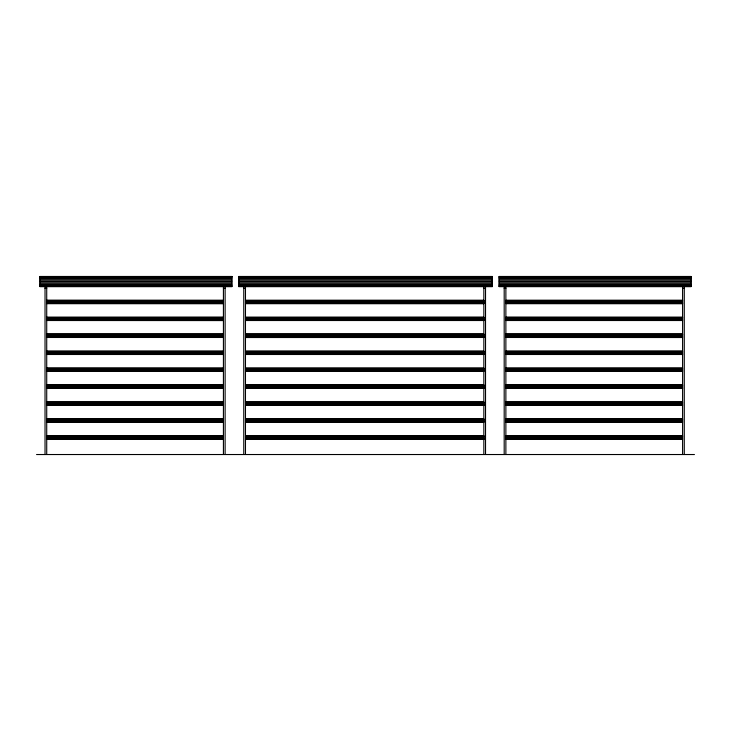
<?xml version="1.0" encoding="UTF-8"?>
<svg xmlns="http://www.w3.org/2000/svg" width="731" height="731" viewBox="0 0 731 731"><rect width="100%" height="100%" fill="white"/><g stroke="black" fill="none" stroke-linecap="round" stroke-linejoin="round"><path stroke-width="1.1" d="M39.94 276.638L231.901 276.638M238.681 276.638L492.319 276.638M499.099 276.638L691.06 276.638M39.94 277.15L231.901 277.15M238.681 277.15L492.319 277.15M499.099 277.15L691.06 277.15M39.94 277.963L231.901 277.963M238.681 277.963L492.319 277.963M499.099 277.963L691.06 277.963M39.94 279.014L231.901 279.014M238.681 279.014L492.319 279.014M499.099 279.014L691.06 279.014M39.94 280.238L231.901 280.238M238.681 280.238L492.319 280.238M499.099 280.238L691.06 280.238M39.94 281.554L231.901 281.554M238.681 281.554L492.319 281.554M499.099 281.554L691.06 281.554M39.94 282.87L231.901 282.87M238.681 282.87L492.319 282.87M499.099 282.87L691.06 282.87M39.94 284.103L231.901 284.103M238.681 284.103L492.319 284.103M499.099 284.103L691.06 284.103M39.94 285.154L231.901 285.154M238.681 285.154L492.319 285.154M499.099 285.154L691.06 285.154M39.94 285.958L231.901 285.958M238.681 285.958L492.319 285.958M499.099 285.958L691.06 285.958M39.94 286.47L231.901 286.47M238.681 286.47L492.319 286.47M499.099 286.47L691.06 286.47M45.03 288.361L46.72 288.361M223.421 288.361L225.121 288.361M243.77 288.361L245.47 288.361M483.84 288.361L485.53 288.361M504.189 288.361L505.879 288.361M682.58 288.361L684.28 288.361M46.72 300.231L223.421 300.286M245.47 300.286L483.84 300.286M505.879 300.286L682.58 300.286M46.72 300.459L223.421 300.459M245.47 300.459L483.84 300.459M505.879 300.459L682.58 300.459M46.72 300.724L223.421 300.724M245.47 300.724L483.84 300.724M505.879 300.724L682.58 300.724M46.72 301.081L223.421 301.081M245.47 301.081L483.84 301.081M505.879 301.081L682.58 301.081M46.72 301.483L223.421 301.483M245.47 301.483L483.84 301.483M505.879 301.483L682.58 301.483M46.72 301.921L223.421 301.921M245.47 301.921L483.84 301.921M505.879 301.921L682.58 301.921M46.72 302.36L223.421 302.36M245.47 302.36L483.84 302.36M505.879 302.36L682.58 302.36M46.72 302.771L223.421 302.771M245.47 302.771L483.84 302.771M505.879 302.771L682.58 302.771M46.72 303.127L223.421 303.127M245.47 303.127L483.84 303.127M505.879 303.127L682.58 303.127M46.72 303.392L223.421 303.392M245.47 303.392L483.84 303.392M505.879 303.392L682.58 303.392M46.72 317.245L223.421 317.19M245.47 317.245L483.84 317.19M505.879 317.19L682.58 317.245M46.72 317.409L223.421 317.409M245.47 317.409L483.84 317.409M505.879 317.409L682.58 317.409M46.72 317.683L223.421 317.683M245.47 317.683L483.84 317.683M505.879 317.683L682.58 317.683M46.72 318.031L223.421 318.031M245.47 318.031L483.84 318.031M505.879 318.031L682.58 318.031M46.72 318.442L223.421 318.442M245.47 318.442L483.84 318.442M505.879 318.442L682.58 318.442M46.72 318.88L223.421 318.88M245.47 318.88L483.84 318.88M505.879 318.88L682.58 318.88M46.72 319.319L223.421 319.319M245.47 319.319L483.84 319.319M505.879 319.319L682.58 319.319M46.72 319.73L223.421 319.73M245.47 319.73L483.84 319.73M505.879 319.73L682.58 319.73M46.72 320.077L223.421 320.077M245.47 320.077L483.84 320.077M505.879 320.077L682.58 320.077M46.72 320.352L223.421 320.352M245.47 320.352L483.84 320.352M505.879 320.352L682.58 320.352M46.72 320.516L223.421 320.58M245.47 320.516L483.84 320.516M505.879 320.516L682.58 320.516M46.72 334.14L223.421 334.14M245.47 334.14L483.84 334.14M505.879 334.14L682.58 334.14M46.72 334.204L223.421 334.204M245.47 334.204L483.84 334.204M505.879 334.204L682.58 334.204M46.72 334.369L223.421 334.369M245.47 334.369L483.84 334.369M505.879 334.369L682.58 334.369M46.72 334.643L223.421 334.643M245.47 334.643L483.84 334.643M505.879 334.643L682.58 334.643M46.72 334.99L223.421 334.99M245.47 334.99L483.84 334.99M505.879 334.99L682.58 334.99M46.72 335.401L223.421 335.401M245.47 335.401L483.84 335.401M505.879 335.401L682.58 335.401M46.72 335.84L223.421 335.84M245.47 335.84L483.84 335.84M505.879 335.84L682.58 335.84M46.72 336.278L223.421 336.278M245.47 336.278L483.84 336.278M505.879 336.278L682.58 336.278M46.72 336.689L223.421 336.689M245.47 336.689L483.84 336.689M505.879 336.689L682.58 336.689M46.72 337.037L223.421 337.037M245.47 337.037L483.84 337.037M505.879 337.037L682.58 337.037M46.72 337.311L223.421 337.311M245.47 337.311L483.84 337.311M505.879 337.311L682.58 337.311M46.72 337.475L223.421 337.475M245.47 337.53L483.84 337.475M505.879 337.475L682.58 337.53M46.72 351.154L223.421 351.154M245.47 351.154L483.84 351.154M505.879 351.154L682.58 351.099M46.72 351.328L223.421 351.328M245.47 351.328L483.84 351.328M505.879 351.328L682.58 351.328M46.72 351.593L223.421 351.593M245.47 351.593L483.84 351.593M505.879 351.593L682.58 351.593M46.72 351.949L223.421 351.949M245.47 351.949L483.84 351.949M505.879 351.949L682.58 351.949M46.72 352.351L223.421 352.351M245.47 352.351L483.84 352.351M505.879 352.351L682.58 352.351M46.72 352.79L223.421 352.79M245.47 352.79L483.84 352.79M505.879 352.79L682.58 352.79M46.72 353.228L223.421 353.228M245.47 353.228L483.84 353.228M505.879 353.228L682.58 353.228M46.72 353.64L223.421 353.64M245.47 353.64L483.84 353.64M505.879 353.64L682.58 353.64M46.72 353.996L223.421 353.996M245.47 353.996L483.84 353.996M505.879 353.996L682.58 353.996M46.72 354.261L223.421 354.261M245.47 354.261L483.84 354.261M505.879 354.261L682.58 354.261M46.72 354.434L223.421 354.434M245.47 354.434L483.84 354.434M505.879 354.434L682.58 354.434M46.72 354.489L223.421 354.489M245.47 354.489L483.84 354.489M505.879 354.489L682.58 354.489M46.72 368.058L223.421 368.113M245.47 368.113L483.84 368.113M505.879 368.113L682.58 368.058M46.72 368.278L223.421 368.278M245.47 368.278L483.84 368.278M505.879 368.278L682.58 368.278M46.72 368.552L223.421 368.552M245.47 368.552L483.84 368.552M505.879 368.552L682.58 368.552M46.72 368.899L223.421 368.899M245.47 368.899L483.84 368.899M505.879 368.899L682.58 368.899M46.72 369.31L223.421 369.31M245.47 369.31L483.84 369.31M505.879 369.31L682.58 369.31M46.72 369.749L223.421 369.749M245.47 369.749L483.84 369.749M505.879 369.749L682.58 369.749M46.72 370.188L223.421 370.188M245.47 370.188L483.84 370.188M505.879 370.188L682.58 370.188M46.72 370.599L223.421 370.599M245.47 370.599L483.84 370.599M505.879 370.599L682.58 370.599M46.72 370.946L223.421 370.946M245.47 370.946L483.84 370.946M505.879 370.946L682.58 370.946M46.72 371.22L223.421 371.22M245.47 371.22L483.84 371.22M505.879 371.22L682.58 371.22M46.72 371.385L223.421 371.385M245.47 371.385L483.84 371.385M505.879 371.449L682.58 371.385M46.72 385.237L223.421 385.237M245.47 385.237L483.84 385.237M505.879 385.237L682.58 385.237M46.72 385.511L223.421 385.511M245.47 385.511L483.84 385.511M505.879 385.511L682.58 385.511M46.72 385.858L223.421 385.858M245.47 385.858L483.84 385.858M505.879 385.858L682.58 385.858M46.72 386.27L223.421 386.27M245.47 386.27L483.84 386.27M505.879 386.27L682.58 386.27M46.72 386.708L223.421 386.708M245.47 386.708L483.84 386.708M505.879 386.708L682.58 386.708M46.72 387.147L223.421 387.147M245.47 387.147L483.84 387.147M505.879 387.147L682.58 387.147M46.72 387.558L223.421 387.558M245.47 387.558L483.84 387.558M505.879 387.558L682.58 387.558M46.72 387.905L223.421 387.905M245.47 387.905L483.84 387.905M505.879 387.905L682.58 387.905M46.72 388.179L223.421 388.179M245.47 388.179L483.84 388.179M505.879 388.179L682.58 388.179M46.72 388.344L223.421 388.344M245.47 388.344L483.84 388.344M505.879 388.344L682.58 388.344M46.72 388.399L223.421 388.399M245.47 388.399L483.84 388.399M505.879 388.399L682.58 388.399M46.72 402.023L223.421 402.023M245.47 402.023L483.84 402.023M505.879 402.023L682.58 402.023M46.72 402.196L223.421 402.196M245.47 402.196L483.84 402.196M505.879 402.196L682.58 402.196M46.72 402.461L223.421 402.461M245.47 402.461L483.84 402.461M505.879 402.461L682.58 402.461M46.72 402.818L223.421 402.818M245.47 402.818L483.84 402.818M505.879 402.818L682.58 402.818M46.72 403.22L223.421 403.22M245.47 403.22L483.84 403.22M505.879 403.22L682.58 403.22M46.72 403.658L223.421 403.658M245.47 403.658L483.84 403.658M505.879 403.658L682.58 403.658M46.72 404.106L223.421 404.106M245.47 404.106L483.84 404.106M505.879 404.106L682.58 404.106M46.72 404.508L223.421 404.508M245.47 404.508L483.84 404.508M505.879 404.508L682.58 404.508M46.72 404.864L223.421 404.864M245.47 404.864L483.84 404.864M505.879 404.864L682.58 404.864M46.72 405.129L223.421 405.129M245.47 405.129L483.84 405.129M505.879 405.129L682.58 405.129M46.72 405.303L223.421 405.303M245.47 405.303L483.84 405.303M505.879 405.303L682.58 405.303M46.72 405.358L223.421 405.358M245.47 405.358L483.84 405.358M505.879 405.358L682.58 405.358M46.72 418.982L223.421 418.982M245.47 418.982L483.84 418.927M505.879 418.927L682.58 418.982M46.72 419.146L223.421 419.146M245.47 419.146L483.84 419.146M505.879 419.146L682.58 419.146M46.72 419.42L223.421 419.42M245.47 419.42L483.84 419.42M505.879 419.42L682.58 419.42M46.72 419.768L223.421 419.768M245.47 419.768L483.84 419.768M505.879 419.768L682.58 419.768M46.72 420.179L223.421 420.179M245.47 420.179L483.84 420.179M505.879 420.179L682.58 420.179M46.72 420.617L223.421 420.617M245.47 420.617L483.84 420.617M505.879 420.617L682.58 420.617M46.72 421.056L223.421 421.056M245.47 421.056L483.84 421.056M505.879 421.056L682.58 421.056M46.72 421.467L223.421 421.467M245.47 421.467L483.84 421.467M505.879 421.467L682.58 421.467M46.72 421.814L223.421 421.814M245.47 421.814L483.84 421.814M505.879 421.814L682.58 421.814M46.72 422.089L223.421 422.089M245.47 422.089L483.84 422.089M505.879 422.089L682.58 422.089M46.72 422.253L223.421 422.253M245.47 422.253L483.84 422.253M505.879 422.253L682.58 422.253M46.72 435.877L223.421 435.877M245.47 435.877L483.84 435.877M505.879 435.877L682.58 435.877M46.72 435.941L223.421 435.941M245.47 435.941L483.84 435.941M505.879 435.941L682.58 435.941M46.72 436.105L223.421 436.105M245.47 436.105L483.84 436.105M505.879 436.105L682.58 436.105M46.72 436.38L223.421 436.38M245.47 436.38L483.84 436.38M505.879 436.38L682.58 436.38M46.72 436.727L223.421 436.727M245.47 436.727L483.84 436.727M505.879 436.727L682.58 436.727M46.72 437.138L223.421 437.138M245.47 437.138L483.84 437.138M505.879 437.138L682.58 437.138M46.72 437.577L223.421 437.577M245.47 437.577L483.84 437.577M505.879 437.577L682.58 437.577M46.72 438.015L223.421 438.015M245.47 438.015L483.84 438.015M505.879 438.015L682.58 438.015M46.72 438.426L223.421 438.426M245.47 438.426L483.84 438.426M505.879 438.426L682.58 438.426M46.72 438.774L223.421 438.774M245.47 438.774L483.84 438.774M505.879 438.774L682.58 438.774M46.72 439.048L223.421 439.048M245.47 439.048L483.84 439.048M505.879 439.048L682.58 439.048M46.72 439.212L223.421 439.212M245.47 439.212L483.84 439.212M505.879 439.212L682.58 439.212M46.72 439.267L223.421 439.267M245.47 439.267L483.84 439.267M505.879 439.267L682.58 439.267M36.55 454.527L694.45 454.527M684.28 285.62L684.28 454.527M682.58 285.62L682.58 454.527M505.879 285.62L505.879 454.527M504.189 285.62L504.189 454.527M485.53 285.62L485.53 454.527M483.84 285.62L483.84 454.527M245.47 285.62L245.47 454.527M243.77 285.62L243.77 454.527M225.121 285.62L225.121 454.527M223.421 285.62L223.421 454.527M46.72 285.62L46.72 454.527M45.03 285.62L45.03 454.527M231.901 276.473L39.94 276.473L39.94 286.643L231.901 286.643L231.901 276.473M492.319 276.473L238.681 276.473L238.681 286.643L492.319 286.643L492.319 276.473M691.06 276.473L499.099 276.473L499.099 286.643L691.06 286.643L691.06 276.473M223.421 303.566L46.72 303.566L223.421 303.621M483.84 303.566L245.47 303.566L483.84 303.621M682.58 303.566L505.879 303.566L682.58 303.621M223.421 385.009L46.72 385.009L223.421 385.073M483.84 385.009L245.47 385.009L483.84 385.073M682.58 385.009L505.879 385.009L682.58 385.073"/></g></svg>
